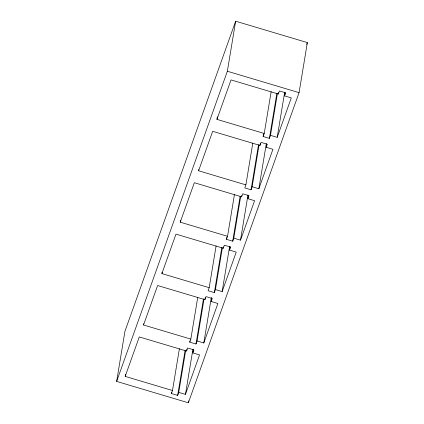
<?xml version="1.0" encoding="UTF-8"?>
<svg xmlns="http://www.w3.org/2000/svg" width="424" height="424" viewBox="0 0 424 424"><rect width="100%" height="100%" fill="white"/><g stroke="black" fill="none" stroke-linecap="round" stroke-linejoin="round"><path stroke-width="0.64" d="M116.648 381.409L124.932 331.356L235.649 21.2L307.352 42.591L299.068 92.644L188.351 402.8L116.648 381.409L227.365 71.253L235.649 21.2M185.659 350.579L178.737 392.375L177.656 395.412L171.397 393.541L172.483 390.509L125.186 376.395L125.509 374.44M204.008 299.174L197.086 340.97L196.005 344.002L189.751 342.136L190.832 339.099L143.54 324.991L143.752 323.687M222.356 247.764L215.44 289.56L214.353 292.597L208.099 290.731L209.18 287.695L161.888 273.586L162.106 272.277M240.705 196.36L233.788 238.156L232.707 241.192L226.448 239.327L227.534 236.29L180.237 222.181L180.56 220.22M259.059 144.955L252.137 186.751L251.056 189.788L244.802 187.922L245.883 184.885L198.591 170.777L198.803 169.468M171.397 393.541L171.614 392.237M277.407 93.55L270.491 135.346L269.404 138.383L263.15 136.512L264.232 133.481L216.94 119.367L217.369 116.754M172.483 390.509L179.4 348.714M177.656 395.412L185.113 350.351M125.186 376.395L139.273 336.932L186.571 351.04L186.894 349.084M189.751 342.136L189.963 340.832M190.832 339.099L197.754 297.309M178.737 392.375L185.452 394.378L192.909 349.318M185.452 394.378L199.54 354.909L192.825 352.911L193.365 349.641M196.005 344.002L203.462 298.941M143.54 324.991L157.627 285.527L204.919 299.636L205.243 297.68M188.351 402.8L188.675 400.85M209.18 287.695L216.102 245.899M197.086 340.97L203.801 342.968L211.258 297.908M203.801 342.968L217.888 303.505L211.173 301.501L211.825 297.584M214.353 292.597L221.816 247.537M161.888 273.586L175.976 234.122L223.273 248.231L223.485 246.927M226.448 239.327L226.776 237.366M227.534 236.29L234.451 194.494M215.44 289.56L222.149 291.564L229.612 246.503M222.149 291.564L236.237 252.1L229.527 250.096L230.068 246.832M232.707 241.192L240.164 196.132M180.237 222.181L194.325 182.712L241.622 196.826L241.839 195.517M245.883 184.885L252.805 143.089M233.788 238.156L240.503 240.159L247.961 195.098M240.503 240.159L254.591 200.695L247.876 198.692L248.416 195.427M251.056 189.788L258.513 144.727M198.591 170.777L212.678 131.308L259.97 145.421L260.294 143.46M263.15 136.512L263.585 133.905M264.232 133.481L271.153 91.685M252.137 186.751L258.852 188.754L266.309 143.694M258.852 188.754L272.939 149.29L266.224 147.287L266.765 144.022M269.404 138.383L276.867 93.322M216.94 119.367L231.027 79.903L278.319 94.011L278.536 92.708M270.491 135.346L277.201 137.35L284.663 92.289M277.201 137.35L291.288 97.88L284.578 95.882L285.119 92.612M186.571 351.04L187.652 348.009L193.911 349.874L192.825 352.911M204.919 299.636L206.006 296.599L212.26 298.469L211.173 301.501M223.273 248.231L224.354 245.194L230.608 247.06L229.527 250.096M241.622 196.826L242.703 193.789L248.962 195.655L247.876 198.692M259.97 145.421L261.057 142.385L267.311 144.25L266.224 147.287M278.319 94.011L279.405 90.98L285.659 92.845L284.578 95.882M306.685 44.462L307.352 42.591M227.365 71.253L299.068 92.644"/></g></svg>
